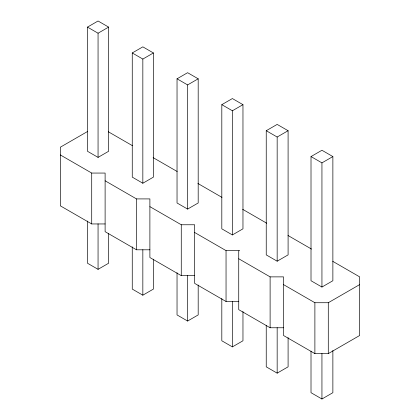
<?xml version="1.0" encoding="UTF-8"?>
<svg xmlns="http://www.w3.org/2000/svg" width="420" height="420" viewBox="0 0 420 420"><rect width="100%" height="100%" fill="white"/><g stroke="black" fill="none" stroke-linecap="round" stroke-linejoin="round"><path stroke-width="0.63" d="M87.481 27.106L98.059 21L108.633 27.106L108.633 151.279L98.059 157.385L87.481 151.279L87.481 27.106L98.059 33.212L108.633 27.106M132.258 52.957L142.837 46.851L153.41 52.957L153.41 177.13L142.837 183.236L132.258 177.13L132.258 52.957L142.837 59.062L153.41 52.957M177.035 78.808L187.614 72.702L198.188 78.808L198.188 202.981L187.614 209.087L177.035 202.981L177.035 78.808L187.614 84.919L198.188 78.808M87.596 131.465L60.333 147.205L60.333 205.832L91.712 223.949L105.11 223.949M221.812 104.664L232.386 98.553L242.965 104.664L242.965 228.832L232.386 234.938L221.812 228.832L221.812 104.664L232.386 110.77L242.965 104.664M266.238 130.714L277.163 124.409L288.094 130.714L288.094 254.888L277.163 261.198L266.238 254.888L266.238 130.714L277.163 137.025L288.094 130.714M87.481 221.004L87.481 263.23L98.059 269.336L108.633 263.23L108.633 233.347M311.01 156.571L321.941 150.26L332.871 156.571L332.871 280.739L321.941 287.049L311.01 280.739L311.01 156.571L321.941 162.881L332.871 156.571M132.258 246.855L132.258 289.081L142.837 295.187L153.41 289.081L153.41 259.198M177.035 272.711L177.035 314.932L187.614 321.038L198.188 314.932L198.188 285.049M221.812 298.562L221.812 340.783L232.386 346.889L242.965 340.783L242.965 311.551M283.51 284.608L314.89 302.726L328.288 302.726L359.667 284.608M266.238 325.264L266.238 366.839L277.163 373.149L288.094 366.839L288.094 337.606M238.733 258.757L270.113 276.875L283.51 276.875L283.51 335.496L314.89 353.614L328.288 353.614L359.667 335.496L359.667 276.875L332.771 261.345M311.01 351.115L311.01 392.69L321.941 399L332.871 392.69L332.871 350.469M60.333 154.943L91.712 173.061L105.11 173.061L105.11 231.683L136.49 249.8L149.888 249.8M105.11 180.794L136.49 198.912L149.888 198.912L149.888 257.534L181.267 275.651L194.665 275.651M149.888 206.645L181.267 224.763L194.665 224.763L194.665 283.385L226.044 301.502L238.802 301.502M194.665 232.496L226.044 250.614L239.442 250.614L238.733 251.018L238.733 309.645L270.113 327.763L283.51 327.763M108.329 131.764L132.421 145.672M153.106 157.616L177.198 171.523M197.878 183.466L221.975 197.374M242.655 209.317L266.752 223.23M287.994 235.494L311.53 249.081M328.288 302.726L328.288 353.614M321.941 162.881L321.941 287.049M321.941 353.53L321.941 399M314.89 302.726L314.89 353.614M277.163 137.025L277.163 261.198M277.163 327.679L277.163 373.149M270.113 276.875L270.113 327.763M232.386 110.77L232.386 234.938M232.386 301.418L232.386 346.889M226.044 250.614L226.044 301.502M187.614 84.919L187.614 209.087M187.614 275.567L187.614 321.038M181.267 224.763L181.267 275.651M142.837 59.062L142.837 183.236M142.837 249.716L142.837 295.187M136.49 198.912L136.49 249.8M98.059 33.212L98.059 157.385M98.059 223.865L98.059 269.336M91.712 173.061L91.712 223.949"/></g></svg>
